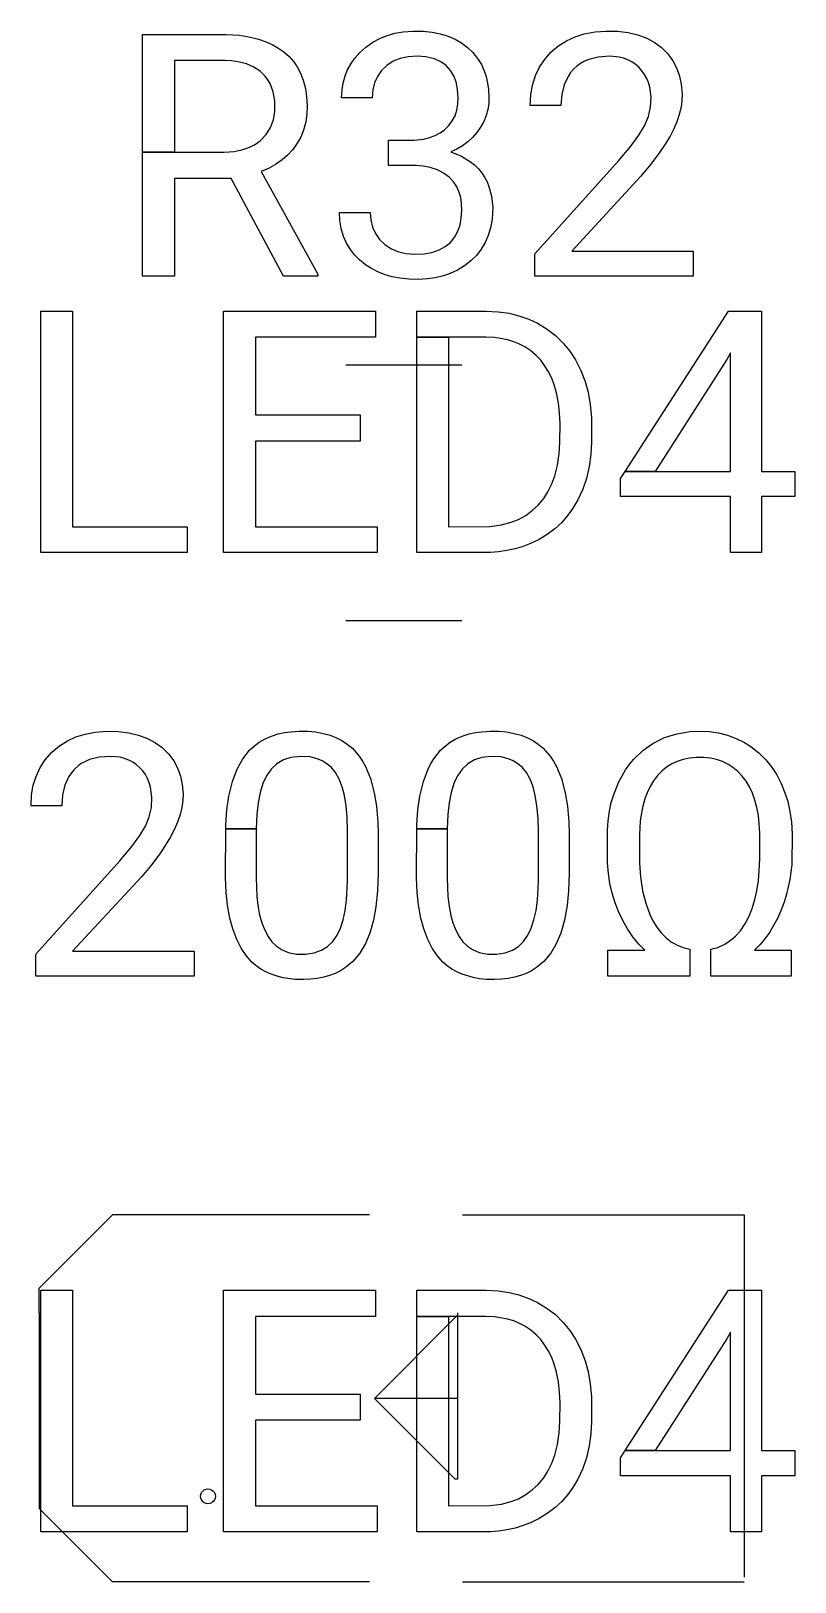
# Model space of a CAD drawing. Header units: inches. Extents: x 3.88 to 7.82, y -6.06 to -2.14.
# Drawn here: x 7.5188 to 7.6417, y -6.0217 to -5.7722 of the extents above; entities that cross this region are included whole.
import ezdxf

# ---------------------------------------------------------------- set-up
doc = ezdxf.new("R2010")
doc.units = ezdxf.units.IN
doc.header["$MEASUREMENT"] = 0
doc.layers.add('F.Silkscreen', color=41, linetype='CONTINUOUS', true_color=0xf2eda1)

msp = doc.modelspace()

# ---------------------------------------------------------------- linework, layer by layer
at = {"layer": 'F.Silkscreen', "linetype": 'CONTINUOUS'}
for p, q in [((7.53669, -5.77699), (7.53669, -5.77278)), ((7.53669, -5.77278), (7.55018, -5.77278)), ((7.55018, -5.77278), (7.5523, -5.77292)), ((7.5523, -5.77292), (7.55407, -5.7732)), ((7.55407, -5.7732), (7.55537, -5.77352)), ((7.55537, -5.77352), (7.55644, -5.77389)), ((7.55644, -5.77389), (7.55757, -5.77439)), ((7.57263, -5.77483), (7.57377, -5.77402)), ((7.57377, -5.77402), (7.57488, -5.77342)), ((7.57488, -5.77342), (7.57606, -5.77294)), ((7.57606, -5.77294), (7.57731, -5.77259)), ((7.57731, -5.77259), (7.57863, -5.77235)), ((7.57863, -5.77235), (7.58019, -5.77223)), ((7.58019, -5.77223), (7.58185, -5.77226)), ((7.58185, -5.77226), (7.58328, -5.77241)), ((7.58328, -5.77241), (7.58461, -5.77267)), ((7.58461, -5.77267), (7.58585, -5.77305)), ((7.58585, -5.77305), (7.58699, -5.77354)), ((7.58699, -5.77354), (7.58804, -5.77415)), ((7.60366, -5.77458), (7.60491, -5.77379)), ((7.60491, -5.77379), (7.60628, -5.77316)), ((7.60628, -5.77316), (7.60776, -5.77269)), ((7.60776, -5.77269), (7.60952, -5.77236)), ((7.60952, -5.77236), (7.61123, -5.77223)), ((7.61123, -5.77223), (7.61309, -5.77227)), ((7.61309, -5.77227), (7.6148, -5.77247)), ((7.6148, -5.77247), (7.61636, -5.77285)), ((7.61636, -5.77285), (7.6178, -5.77339)), ((7.6178, -5.77339), (7.61898, -5.77402)), ((7.61898, -5.77402), (7.62016, -5.77488)), ((7.55757, -5.77439), (7.55848, -5.77491)), ((7.55848, -5.77491), (7.55942, -5.77558)), ((7.55942, -5.77558), (7.56028, -5.77635)), ((7.56028, -5.77635), (7.56103, -5.77719)), ((7.57025, -5.77746), (7.57087, -5.77659)), ((7.57087, -5.77659), (7.57168, -5.77568)), ((7.57168, -5.77568), (7.57263, -5.77483)), ((7.57943, -5.77636), (7.57813, -5.77663)), ((7.58088, -5.77628), (7.57943, -5.77636)), ((7.58227, -5.77639), (7.58088, -5.77628)), ((7.58365, -5.77671), (7.58227, -5.77639)), ((7.58804, -5.77415), (7.58899, -5.77487)), ((7.58899, -5.77487), (7.58985, -5.7757)), ((7.58985, -5.7757), (7.59059, -5.77663)), ((7.60134, -5.77684), (7.60241, -5.77564)), ((7.60241, -5.77564), (7.60366, -5.77458)), ((7.61002, -5.77641), (7.60848, -5.7768)), ((7.61187, -5.77628), (7.61002, -5.77641)), ((7.6134, -5.77644), (7.61187, -5.77628)), ((7.61407, -5.7766), (7.6134, -5.77644)), ((7.61477, -5.77687), (7.61407, -5.7766)), ((7.62016, -5.77488), (7.62118, -5.77589)), ((7.62118, -5.77589), (7.62202, -5.77702)), ((7.53669, -5.79171), (7.53669, -5.77699)), ((7.54994, -5.77699), (7.54185, -5.77699)), ((7.54185, -5.77699), (7.54185, -5.79171)), ((7.55102, -5.77705), (7.54994, -5.77699)), ((7.55203, -5.77718), (7.55102, -5.77705)), ((7.55346, -5.77753), (7.55203, -5.77718)), ((7.55462, -5.77803), (7.55346, -5.77753)), ((7.55563, -5.77868), (7.55462, -5.77803)), ((7.55646, -5.77949), (7.55563, -5.77868)), ((7.56103, -5.77719), (7.56159, -5.77801)), ((7.56159, -5.77801), (7.56213, -5.77902)), ((7.56213, -5.77902), (7.56256, -5.78012)), ((7.56929, -5.77946), (7.56968, -5.77849)), ((7.56968, -5.77849), (7.57025, -5.77746)), ((7.57514, -5.7786), (7.57449, -5.77952)), ((7.57602, -5.77775), (7.57514, -5.7786)), ((7.57704, -5.77708), (7.57602, -5.77775)), ((7.57813, -5.77663), (7.57704, -5.77708)), ((7.58469, -5.77716), (7.58365, -5.77671)), ((7.58556, -5.77778), (7.58469, -5.77716)), ((7.58627, -5.77857), (7.58556, -5.77778)), ((7.58682, -5.77952), (7.58627, -5.77857)), ((7.59059, -5.77663), (7.59121, -5.77764)), ((7.59121, -5.77764), (7.59165, -5.77861)), ((7.59165, -5.77861), (7.59196, -5.77952)), ((7.59992, -5.77936), (7.60055, -5.77805)), ((7.60055, -5.77805), (7.60134, -5.77684)), ((7.60555, -5.77892), (7.60515, -5.77953)), ((7.60602, -5.77837), (7.60555, -5.77892)), ((7.60656, -5.77788), (7.60602, -5.77837)), ((7.60715, -5.77745), (7.60656, -5.77788)), ((7.60779, -5.77709), (7.60715, -5.77745)), ((7.60848, -5.7768), (7.60779, -5.77709)), ((7.61542, -5.77721), (7.61477, -5.77687)), ((7.61596, -5.77758), (7.61542, -5.77721)), ((7.61652, -5.77807), (7.61596, -5.77758)), ((7.61702, -5.77862), (7.61652, -5.77807)), ((7.61744, -5.77921), (7.61702, -5.77862)), ((7.62202, -5.77702), (7.62267, -5.77826)), ((7.62267, -5.77826), (7.6231, -5.77948)), ((7.55688, -5.78006), (7.55646, -5.77949)), ((7.55724, -5.78068), (7.55688, -5.78006)), ((7.55773, -5.78199), (7.55724, -5.78068)), ((7.56256, -5.78012), (7.56291, -5.78146)), ((7.56291, -5.78146), (7.5631, -5.78274)), ((7.56881, -5.7817), (7.56898, -5.78062)), ((7.56898, -5.78062), (7.56929, -5.77946)), ((7.57403, -5.78055), (7.57375, -5.7817)), ((7.57449, -5.77952), (7.57403, -5.78055)), ((7.5872, -5.78063), (7.58682, -5.77952)), ((7.5874, -5.78171), (7.5872, -5.78063)), ((7.59196, -5.77952), (7.59222, -5.78063)), ((7.59222, -5.78063), (7.59236, -5.78165)), ((7.59916, -5.78244), (7.59943, -5.78092)), ((7.59943, -5.78092), (7.59992, -5.77936)), ((7.60452, -5.7809), (7.60414, -5.78246)), ((7.60515, -5.77953), (7.60452, -5.7809)), ((7.6178, -5.77985), (7.61744, -5.77921)), ((7.61808, -5.78053), (7.6178, -5.77985)), ((7.61829, -5.78125), (7.61808, -5.78053)), ((7.6185, -5.78283), (7.61829, -5.78125)), ((7.6231, -5.77948), (7.62337, -5.7808)), ((7.62337, -5.7808), (7.6235, -5.78236)), ((7.55799, -5.78348), (7.55773, -5.78199)), ((7.558, -5.78518), (7.55799, -5.78348)), ((7.5631, -5.78274), (7.56319, -5.78429)), ((7.56874, -5.78297), (7.56881, -5.7817)), ((7.57366, -5.78297), (7.56874, -5.78297)), ((7.57375, -5.7817), (7.57366, -5.78297)), ((7.58726, -5.78498), (7.58744, -5.78396)), ((7.58748, -5.78292), (7.5874, -5.78171)), ((7.58744, -5.78396), (7.58748, -5.78292)), ((7.59241, -5.78392), (7.59226, -5.78487)), ((7.59236, -5.78165), (7.59244, -5.78289)), ((7.59244, -5.78289), (7.59241, -5.78392)), ((7.59906, -5.78423), (7.59916, -5.78244)), ((7.60414, -5.78246), (7.60402, -5.78423)), ((7.61842, -5.78448), (7.6185, -5.78283)), ((7.62348, -5.78338), (7.62333, -5.7845)), ((7.6235, -5.78236), (7.62348, -5.78338)), ((7.55732, -5.78777), (7.55779, -5.78649)), ((7.55779, -5.78649), (7.558, -5.78518)), ((7.56314, -5.78558), (7.56296, -5.78685)), ((7.56319, -5.78429), (7.56314, -5.78558)), ((7.58653, -5.7867), (7.58698, -5.78585)), ((7.58698, -5.78585), (7.58726, -5.78498)), ((7.592, -5.7858), (7.59159, -5.78679)), ((7.59226, -5.78487), (7.592, -5.7858)), ((7.60402, -5.78423), (7.59906, -5.78423)), ((7.61747, -5.78749), (7.61807, -5.786)), ((7.61807, -5.786), (7.61842, -5.78448)), ((7.62305, -5.78565), (7.62264, -5.78685)), ((7.62333, -5.7845), (7.62305, -5.78565)), ((7.55565, -5.78987), (7.55661, -5.78889)), ((7.55661, -5.78889), (7.55732, -5.78777)), ((7.56261, -5.78815), (7.56215, -5.78928)), ((7.56296, -5.78685), (7.56261, -5.78815)), ((7.58286, -5.78938), (7.58378, -5.78904)), ((7.58378, -5.78904), (7.58461, -5.7886)), ((7.58461, -5.7886), (7.58528, -5.7881)), ((7.58528, -5.7881), (7.586, -5.78741)), ((7.586, -5.78741), (7.58653, -5.7867)), ((7.59047, -5.78857), (7.58976, -5.78938)), ((7.59108, -5.78769), (7.59047, -5.78857)), ((7.59159, -5.78679), (7.59108, -5.78769)), ((7.61525, -5.79077), (7.61656, -5.78899)), ((7.61656, -5.78899), (7.61747, -5.78749)), ((7.6221, -5.78808), (7.62156, -5.78914)), ((7.62264, -5.78685), (7.6221, -5.78808)), ((7.55143, -5.7916), (7.55267, -5.79136)), ((7.55267, -5.79136), (7.55379, -5.79098)), ((7.55379, -5.79098), (7.55473, -5.79051)), ((7.55473, -5.79051), (7.55565, -5.78987)), ((7.56088, -5.79126), (7.56003, -5.79219)), ((7.5616, -5.79026), (7.56088, -5.79126)), ((7.56215, -5.78928), (7.5616, -5.79026)), ((7.57626, -5.79384), (7.57626, -5.78978)), ((7.57626, -5.78978), (7.58033, -5.78978)), ((7.58033, -5.78978), (7.58195, -5.7896)), ((7.58195, -5.7896), (7.58286, -5.78938)), ((7.58724, -5.79124), (7.5863, -5.79167)), ((7.58818, -5.79069), (7.58724, -5.79124)), ((7.58905, -5.79005), (7.58818, -5.79069)), ((7.58976, -5.78938), (7.58905, -5.79005)), ((7.61327, -5.79313), (7.61525, -5.79077)), ((7.62078, -5.79045), (7.61988, -5.79179)), ((7.62156, -5.78914), (7.62078, -5.79045)), ((7.53669, -5.81163), (7.53669, -5.79171)), ((7.53669, -5.79171), (7.54185, -5.79171)), ((7.54185, -5.79171), (7.53669, -5.79171)), ((7.54185, -5.79171), (7.54984, -5.79171)), ((7.54984, -5.79171), (7.55143, -5.7916)), ((7.55811, -5.79368), (7.55695, -5.79432)), ((7.55916, -5.79295), (7.55811, -5.79368)), ((7.56003, -5.79219), (7.55916, -5.79295)), ((7.58071, -5.79386), (7.57626, -5.79384)), ((7.58184, -5.79397), (7.58071, -5.79386)), ((7.58297, -5.79419), (7.58184, -5.79397)), ((7.5863, -5.79167), (7.588, -5.79235)), ((7.588, -5.79235), (7.58946, -5.79325)), ((7.58946, -5.79325), (7.5901, -5.79377)), ((7.5901, -5.79377), (7.59068, -5.79435)), ((7.5998, -5.80809), (7.61327, -5.79313)), ((7.61848, -5.79365), (7.61685, -5.79558)), ((7.61988, -5.79179), (7.61848, -5.79365)), ((7.55098, -5.79593), (7.54185, -5.79593)), ((7.54185, -5.79593), (7.54185, -5.81163)), ((7.55941, -5.81163), (7.55098, -5.79593)), ((7.55695, -5.79432), (7.55579, -5.79482)), ((7.55579, -5.79482), (7.56492, -5.81132)), ((7.58416, -5.79458), (7.58297, -5.79419)), ((7.58514, -5.79507), (7.58416, -5.79458)), ((7.58605, -5.79575), (7.58514, -5.79507)), ((7.58675, -5.79649), (7.58605, -5.79575)), ((7.58721, -5.79719), (7.58675, -5.79649)), ((7.59068, -5.79435), (7.59121, -5.79499)), ((7.59121, -5.79499), (7.59172, -5.79574)), ((7.59172, -5.79574), (7.59212, -5.79647)), ((7.59212, -5.79647), (7.59244, -5.79723)), ((7.61685, -5.79558), (7.60575, -5.80762)), ((7.58761, -5.79806), (7.58721, -5.79719)), ((7.58789, -5.79901), (7.58761, -5.79806)), ((7.58803, -5.79996), (7.58789, -5.79901)), ((7.59244, -5.79723), (7.59286, -5.79879)), ((7.59286, -5.79879), (7.59303, -5.8006)), ((7.56845, -5.80272), (7.56839, -5.8014)), ((7.56839, -5.8014), (7.57335, -5.8014)), ((7.57335, -5.8014), (7.57343, -5.80259)), ((7.58798, -5.80234), (7.58807, -5.8011)), ((7.58807, -5.8011), (7.58803, -5.79996)), ((7.59303, -5.8006), (7.59293, -5.80254)), ((7.56866, -5.80397), (7.56845, -5.80272)), ((7.56904, -5.80527), (7.56866, -5.80397)), ((7.57343, -5.80259), (7.5737, -5.80376)), ((7.5737, -5.80376), (7.57417, -5.80482)), ((7.58747, -5.80432), (7.58778, -5.80338)), ((7.58778, -5.80338), (7.58798, -5.80234)), ((7.5927, -5.80387), (7.59233, -5.80511)), ((7.59293, -5.80254), (7.5927, -5.80387)), ((7.56953, -5.80637), (7.56904, -5.80527)), ((7.57016, -5.80738), (7.56953, -5.80637)), ((7.57417, -5.80482), (7.57483, -5.80575)), ((7.57483, -5.80575), (7.57574, -5.80661)), ((7.58541, -5.80691), (7.58624, -5.80622)), ((7.58624, -5.80622), (7.58696, -5.80531)), ((7.58696, -5.80531), (7.58747, -5.80432)), ((7.59182, -5.80626), (7.59118, -5.80733)), ((7.59233, -5.80511), (7.59182, -5.80626)), ((7.57082, -5.80822), (7.57016, -5.80738)), ((7.5716, -5.80901), (7.57082, -5.80822)), ((7.57258, -5.80981), (7.5716, -5.80901)), ((7.57574, -5.80661), (7.57674, -5.80726)), ((7.57674, -5.80726), (7.57787, -5.80772)), ((7.57787, -5.80772), (7.57912, -5.80801)), ((7.57912, -5.80801), (7.5805, -5.80813)), ((7.5805, -5.80813), (7.58199, -5.80806)), ((7.58199, -5.80806), (7.58325, -5.80785)), ((7.58325, -5.80785), (7.58445, -5.80744)), ((7.58445, -5.80744), (7.58541, -5.80691)), ((7.59041, -5.80831), (7.5895, -5.80921)), ((7.59118, -5.80733), (7.59041, -5.80831)), ((7.5998, -5.81163), (7.5998, -5.80809)), ((7.60575, -5.80762), (7.62528, -5.80762)), ((7.62528, -5.80762), (7.62528, -5.81163)), ((7.56492, -5.81132), (7.56492, -5.81163)), ((7.57353, -5.81043), (7.57258, -5.80981)), ((7.57454, -5.81096), (7.57353, -5.81043)), ((7.57575, -5.81144), (7.57454, -5.81096)), ((7.57689, -5.81176), (7.57575, -5.81144)), ((7.58622, -5.81121), (7.58511, -5.8116)), ((7.58739, -5.81067), (7.58622, -5.81121)), ((7.58849, -5.81), (7.58739, -5.81067)), ((7.5895, -5.80921), (7.58849, -5.81)), ((7.54185, -5.81163), (7.53669, -5.81163)), ((7.56492, -5.81163), (7.55941, -5.81163)), ((7.5781, -5.812), (7.57689, -5.81176)), ((7.57954, -5.81215), (7.5781, -5.812)), ((7.58105, -5.81218), (7.57954, -5.81215)), ((7.58253, -5.81209), (7.58105, -5.81218)), ((7.58378, -5.81191), (7.58253, -5.81209)), ((7.58511, -5.8116), (7.58378, -5.81191)), ((7.62528, -5.81163), (7.5998, -5.81163)), ((7.52035, -5.85612), (7.52035, -5.81726)), ((7.52035, -5.81726), (7.52547, -5.81726)), ((7.52547, -5.81726), (7.52547, -5.85195)), ((7.54976, -5.85612), (7.54976, -5.81726)), ((7.54976, -5.81726), (7.57417, -5.81726)), ((7.57417, -5.81726), (7.57417, -5.82148)), ((7.58083, -5.82148), (7.58083, -5.81726)), ((7.58083, -5.81726), (7.59193, -5.81726)), ((7.59193, -5.81726), (7.59394, -5.81737)), ((7.59394, -5.81737), (7.5957, -5.81763)), ((7.5957, -5.81763), (7.59725, -5.81801)), ((7.59725, -5.81801), (7.59886, -5.81858)), ((7.59886, -5.81858), (7.60026, -5.81924)), ((7.61432, -5.84305), (7.63098, -5.81726)), ((7.63098, -5.81726), (7.63626, -5.81726)), ((7.63626, -5.81726), (7.63626, -5.84305)), ((7.57417, -5.82148), (7.55488, -5.82148)), ((7.55488, -5.82148), (7.55488, -5.83396)), ((7.58083, -5.85195), (7.58083, -5.82148)), ((7.58083, -5.82148), (7.58594, -5.82148)), ((7.58594, -5.82148), (7.58083, -5.82148)), ((7.58594, -5.82148), (7.58594, -5.85195)), ((7.59193, -5.82148), (7.58594, -5.82148)), ((7.59332, -5.82154), (7.59193, -5.82148)), ((7.60026, -5.81924), (7.60181, -5.82018)), ((7.60181, -5.82018), (7.60312, -5.82118)), ((7.60312, -5.82118), (7.60439, -5.82243)), ((7.5943, -5.82167), (7.59332, -5.82154)), ((7.5954, -5.82189), (7.5943, -5.82167)), ((7.59643, -5.8222), (7.5954, -5.82189)), ((7.59726, -5.82254), (7.59643, -5.8222)), ((7.59818, -5.82301), (7.59726, -5.82254)), ((7.59915, -5.82366), (7.59818, -5.82301)), ((7.60004, -5.82442), (7.59915, -5.82366)), ((7.60439, -5.82243), (7.60544, -5.82371)), ((7.60544, -5.82371), (7.60636, -5.82513)), ((7.6313, -5.824), (7.63071, -5.82506)), ((7.6313, -5.84305), (7.6313, -5.824)), ((7.5694, -5.82589), (7.58808, -5.82589)), ((7.60075, -5.82518), (7.60004, -5.82442)), ((7.60139, -5.82602), (7.60075, -5.82518)), ((7.60196, -5.82694), (7.60139, -5.82602)), ((7.60636, -5.82513), (7.60721, -5.8268)), ((7.63071, -5.82506), (7.61917, -5.84305)), ((7.60252, -5.82807), (7.60196, -5.82694)), ((7.60293, -5.82913), (7.60252, -5.82807)), ((7.60721, -5.8268), (7.6079, -5.82859)), ((7.6079, -5.82859), (7.60838, -5.83032)), ((7.6033, -5.83043), (7.60293, -5.82913)), ((7.60361, -5.832), (7.6033, -5.83043)), ((7.60838, -5.83032), (7.60873, -5.8323)), ((7.55488, -5.83396), (7.57173, -5.83396)), ((7.57173, -5.83396), (7.57173, -5.83817)), ((7.6038, -5.83369), (7.60361, -5.832)), ((7.60386, -5.83529), (7.6038, -5.83369)), ((7.60873, -5.8323), (7.60891, -5.83438)), ((7.60385, -5.83837), (7.60386, -5.83529)), ((7.60891, -5.83438), (7.60893, -5.83837)), ((7.57173, -5.83817), (7.55488, -5.83817)), ((7.55488, -5.83817), (7.55488, -5.85195)), ((7.60374, -5.84018), (7.60385, -5.83837)), ((7.60893, -5.83837), (7.60882, -5.84036)), ((7.60347, -5.84205), (7.60374, -5.84018)), ((7.60882, -5.84036), (7.60856, -5.84226)), ((7.60257, -5.84504), (7.60303, -5.84377)), ((7.60303, -5.84377), (7.60347, -5.84205)), ((7.60856, -5.84226), (7.60811, -5.84421)), ((7.61358, -5.84419), (7.61432, -5.84305)), ((7.61432, -5.84305), (7.61917, -5.84305)), ((7.61917, -5.84305), (7.61432, -5.84305)), ((7.61917, -5.84305), (7.6313, -5.84305)), ((7.63626, -5.84305), (7.64165, -5.84305)), ((7.64165, -5.84305), (7.64165, -5.84711)), ((7.60124, -5.8474), (7.60192, -5.84634)), ((7.60192, -5.84634), (7.60257, -5.84504)), ((7.60753, -5.8459), (7.60674, -5.84763)), ((7.60811, -5.84421), (7.60753, -5.8459)), ((7.61358, -5.84711), (7.61358, -5.84419)), ((7.59945, -5.84931), (7.60034, -5.84848)), ((7.60034, -5.84848), (7.60124, -5.8474)), ((7.60674, -5.84763), (7.60595, -5.84898)), ((7.6313, -5.84711), (7.61358, -5.84711)), ((7.6313, -5.85612), (7.6313, -5.84711)), ((7.64165, -5.84711), (7.63626, -5.84711)), ((7.63626, -5.84711), (7.63626, -5.85612)), ((7.59445, -5.85166), (7.59601, -5.85124)), ((7.59601, -5.85124), (7.59716, -5.85078)), ((7.59716, -5.85078), (7.59836, -5.85012)), ((7.59836, -5.85012), (7.59945, -5.84931)), ((7.60414, -5.85125), (7.60303, -5.85227)), ((7.60514, -5.85011), (7.60414, -5.85125)), ((7.60595, -5.84898), (7.60514, -5.85011)), ((7.52547, -5.85195), (7.5439, -5.85195)), ((7.5439, -5.85195), (7.5439, -5.85612)), ((7.55488, -5.85195), (7.57445, -5.85195)), ((7.57445, -5.85195), (7.57445, -5.85612)), ((7.58083, -5.85612), (7.58083, -5.85195)), ((7.58594, -5.85195), (7.5926, -5.8519)), ((7.5926, -5.8519), (7.59445, -5.85166)), ((7.60182, -5.85318), (7.6005, -5.85398)), ((7.60303, -5.85227), (7.60182, -5.85318)), ((7.5439, -5.85612), (7.52035, -5.85612)), ((7.57445, -5.85612), (7.54976, -5.85612)), ((7.5927, -5.85609), (7.58083, -5.85612)), ((7.59396, -5.85598), (7.5927, -5.85609)), ((7.59532, -5.85578), (7.59396, -5.85598)), ((7.59663, -5.8555), (7.59532, -5.85578)), ((7.59775, -5.85517), (7.59663, -5.8555)), ((7.5991, -5.85466), (7.59775, -5.85517)), ((7.6005, -5.85398), (7.5991, -5.85466)), ((7.63626, -5.85612), (7.6313, -5.85612)), ((7.5694, -5.86703), (7.58808, -5.86703)), ((7.52464, -5.88639), (7.526, -5.88576)), ((7.526, -5.88576), (7.52748, -5.88529)), ((7.52748, -5.88529), (7.52908, -5.88498)), ((7.52908, -5.88498), (7.53096, -5.88483)), ((7.53096, -5.88483), (7.53282, -5.88487)), ((7.53282, -5.88487), (7.53452, -5.88507)), ((7.53452, -5.88507), (7.53609, -5.88545)), ((7.53609, -5.88545), (7.53752, -5.88599)), ((7.53752, -5.88599), (7.53882, -5.88669)), ((7.55548, -5.88662), (7.55642, -5.88607)), ((7.55642, -5.88607), (7.55744, -5.88562)), ((7.55744, -5.88562), (7.55855, -5.88527)), ((7.55855, -5.88527), (7.55955, -5.88505)), ((7.55955, -5.88505), (7.56062, -5.88491)), ((7.56062, -5.88491), (7.56193, -5.88483)), ((7.56193, -5.88483), (7.56329, -5.88485)), ((7.56329, -5.88485), (7.56457, -5.88496)), ((7.56457, -5.88496), (7.56577, -5.88518)), ((7.56577, -5.88518), (7.56689, -5.88549)), ((7.56689, -5.88549), (7.56793, -5.88589)), ((7.56793, -5.88589), (7.56876, -5.88631)), ((7.56876, -5.88631), (7.56965, -5.8869)), ((7.58619, -5.88662), (7.58713, -5.88607)), ((7.58713, -5.88607), (7.58815, -5.88562)), ((7.58815, -5.88562), (7.58925, -5.88527)), ((7.58925, -5.88527), (7.59026, -5.88505)), ((7.59026, -5.88505), (7.59133, -5.88491)), ((7.59133, -5.88491), (7.59264, -5.88483)), ((7.59264, -5.88483), (7.594, -5.88485)), ((7.594, -5.88485), (7.59528, -5.88496)), ((7.59528, -5.88496), (7.59648, -5.88518)), ((7.59648, -5.88518), (7.5976, -5.88549)), ((7.5976, -5.88549), (7.59864, -5.88589)), ((7.59864, -5.88589), (7.5996, -5.88639)), ((7.6188, -5.88682), (7.61979, -5.88628)), ((7.61979, -5.88628), (7.62069, -5.88587)), ((7.62069, -5.88587), (7.62175, -5.8855)), ((7.62175, -5.8855), (7.62271, -5.88523)), ((7.62271, -5.88523), (7.62472, -5.8849)), ((7.62472, -5.8849), (7.6263, -5.88482)), ((7.6263, -5.88482), (7.62786, -5.8849)), ((7.62786, -5.8849), (7.62937, -5.88512)), ((7.62937, -5.88512), (7.63081, -5.88548)), ((7.63081, -5.88548), (7.63219, -5.886)), ((7.63219, -5.886), (7.63351, -5.88666)), ((7.52107, -5.88944), (7.52214, -5.88823)), ((7.52214, -5.88823), (7.52338, -5.88718)), ((7.52338, -5.88718), (7.52464, -5.88639)), ((7.53882, -5.88669), (7.53988, -5.88748)), ((7.53988, -5.88748), (7.5409, -5.88849)), ((7.5409, -5.88849), (7.54174, -5.88962)), ((7.55285, -5.88926), (7.55394, -5.8879)), ((7.55394, -5.8879), (7.55473, -5.88717)), ((7.55473, -5.88717), (7.55548, -5.88662)), ((7.56965, -5.8869), (7.57046, -5.88758)), ((7.57046, -5.88758), (7.57157, -5.88884)), ((7.57157, -5.88884), (7.5721, -5.88963)), ((7.58356, -5.88926), (7.58465, -5.8879)), ((7.58465, -5.8879), (7.58544, -5.88717)), ((7.58544, -5.88717), (7.58619, -5.88662)), ((7.5996, -5.88639), (7.60036, -5.8869)), ((7.60036, -5.8869), (7.60117, -5.88758)), ((7.60117, -5.88758), (7.60228, -5.88884)), ((7.60228, -5.88884), (7.60281, -5.88963)), ((7.61574, -5.88933), (7.61717, -5.88796)), ((7.61717, -5.88796), (7.6188, -5.88682)), ((7.63351, -5.88666), (7.63476, -5.88746)), ((7.63476, -5.88746), (7.63591, -5.88838)), ((7.63591, -5.88838), (7.63695, -5.88942)), ((7.51959, -5.8921), (7.52027, -5.89065)), ((7.52027, -5.89065), (7.52107, -5.88944)), ((7.52575, -5.89096), (7.52528, -5.89152)), ((7.52629, -5.89048), (7.52575, -5.89096)), ((7.52687, -5.89005), (7.52629, -5.89048)), ((7.52752, -5.88969), (7.52687, -5.89005)), ((7.52821, -5.8894), (7.52752, -5.88969)), ((7.52975, -5.88901), (7.52821, -5.8894)), ((7.53159, -5.88888), (7.52975, -5.88901)), ((7.53313, -5.88903), (7.53159, -5.88888)), ((7.53379, -5.8892), (7.53313, -5.88903)), ((7.53449, -5.88947), (7.53379, -5.8892)), ((7.53514, -5.88981), (7.53449, -5.88947)), ((7.53568, -5.89018), (7.53514, -5.88981)), ((7.53624, -5.89067), (7.53568, -5.89018)), ((7.53674, -5.89122), (7.53624, -5.89067)), ((7.53717, -5.89181), (7.53674, -5.89122)), ((7.54174, -5.88962), (7.54234, -5.89074)), ((7.54234, -5.89074), (7.54282, -5.89208)), ((7.55118, -5.89292), (7.55188, -5.89103)), ((7.55188, -5.89103), (7.55234, -5.89011)), ((7.55234, -5.89011), (7.55285, -5.88926)), ((7.5574, -5.89092), (7.55665, -5.89202)), ((7.55832, -5.89006), (7.5574, -5.89092)), ((7.55941, -5.88943), (7.55832, -5.89006)), ((7.56056, -5.88906), (7.55941, -5.88943)), ((7.56209, -5.88888), (7.56056, -5.88906)), ((7.56368, -5.88898), (7.56209, -5.88888)), ((7.56499, -5.88932), (7.56368, -5.88898)), ((7.56563, -5.8896), (7.56499, -5.88932)), ((7.56622, -5.88995), (7.56563, -5.8896)), ((7.56704, -5.89063), (7.56622, -5.88995)), ((7.56774, -5.89149), (7.56704, -5.89063)), ((7.5721, -5.88963), (7.57258, -5.8905)), ((7.57258, -5.8905), (7.57339, -5.89246)), ((7.58188, -5.89292), (7.58259, -5.89103)), ((7.58259, -5.89103), (7.58305, -5.89011)), ((7.58305, -5.89011), (7.58356, -5.88926)), ((7.58811, -5.89092), (7.58736, -5.89202)), ((7.58903, -5.89006), (7.58811, -5.89092)), ((7.59012, -5.88943), (7.58903, -5.89006)), ((7.59127, -5.88906), (7.59012, -5.88943)), ((7.5928, -5.88888), (7.59127, -5.88906)), ((7.59439, -5.88898), (7.5928, -5.88888)), ((7.5957, -5.88932), (7.59439, -5.88898)), ((7.59634, -5.8896), (7.5957, -5.88932)), ((7.59693, -5.88995), (7.59634, -5.8896)), ((7.59775, -5.89063), (7.59693, -5.88995)), ((7.59845, -5.89149), (7.59775, -5.89063)), ((7.60281, -5.88963), (7.60329, -5.8905)), ((7.60329, -5.8905), (7.60409, -5.89246)), ((7.61331, -5.89297), (7.61442, -5.89103)), ((7.61442, -5.89103), (7.61509, -5.8901)), ((7.61509, -5.8901), (7.61574, -5.88933)), ((7.62024, -5.89124), (7.61954, -5.89198)), ((7.621, -5.89062), (7.62024, -5.89124)), ((7.62183, -5.89009), (7.621, -5.89062)), ((7.62271, -5.88968), (7.62183, -5.89009)), ((7.62366, -5.88936), (7.62271, -5.88968)), ((7.62467, -5.88915), (7.62366, -5.88936)), ((7.62574, -5.88905), (7.62467, -5.88915)), ((7.62699, -5.88906), (7.62574, -5.88905)), ((7.62804, -5.88917), (7.62699, -5.88906)), ((7.62904, -5.88939), (7.62804, -5.88917)), ((7.62998, -5.88971), (7.62904, -5.88939)), ((7.63086, -5.89014), (7.62998, -5.88971)), ((7.63168, -5.89067), (7.63086, -5.89014)), ((7.63244, -5.8913), (7.63168, -5.89067)), ((7.63314, -5.89204), (7.63244, -5.8913)), ((7.63695, -5.88942), (7.63789, -5.89058)), ((7.63789, -5.89058), (7.63872, -5.89186)), ((7.51888, -5.89504), (7.51915, -5.89352)), ((7.51915, -5.89352), (7.51959, -5.8921)), ((7.52424, -5.89349), (7.52387, -5.89506)), ((7.52487, -5.89213), (7.52424, -5.89349)), ((7.52528, -5.89152), (7.52487, -5.89213)), ((7.53752, -5.89245), (7.53717, -5.89181)), ((7.5378, -5.89313), (7.53752, -5.89245)), ((7.53801, -5.89385), (7.5378, -5.89313)), ((7.54282, -5.89208), (7.5431, -5.8934)), ((7.5431, -5.8934), (7.54323, -5.89496)), ((7.5506, -5.89528), (7.55118, -5.89292)), ((7.55609, -5.89325), (7.55564, -5.8947)), ((7.55665, -5.89202), (7.55609, -5.89325)), ((7.56833, -5.89252), (7.56774, -5.89149)), ((7.56881, -5.89376), (7.56833, -5.89252)), ((7.56919, -5.89519), (7.56881, -5.89376)), ((7.57339, -5.89246), (7.57399, -5.89474)), ((7.58131, -5.89528), (7.58188, -5.89292)), ((7.5868, -5.89325), (7.58635, -5.8947)), ((7.58736, -5.89202), (7.5868, -5.89325)), ((7.59904, -5.89252), (7.59845, -5.89149)), ((7.59952, -5.89376), (7.59904, -5.89252)), ((7.59989, -5.89519), (7.59952, -5.89376)), ((7.60409, -5.89246), (7.6047, -5.89474)), ((7.6125, -5.89499), (7.61331, -5.89297)), ((7.61834, -5.89373), (7.61786, -5.89474)), ((7.6189, -5.89281), (7.61834, -5.89373)), ((7.61954, -5.89198), (7.6189, -5.89281)), ((7.63378, -5.89287), (7.63314, -5.89204)), ((7.63433, -5.89379), (7.63378, -5.89287)), ((7.63481, -5.8948), (7.63433, -5.89379)), ((7.63872, -5.89186), (7.63944, -5.89325)), ((7.63944, -5.89325), (7.64004, -5.89473)), ((7.51878, -5.89683), (7.51888, -5.89504)), ((7.52387, -5.89506), (7.52374, -5.89683)), ((7.53822, -5.89543), (7.53801, -5.89385)), ((7.53814, -5.89708), (7.53822, -5.89543)), ((7.5432, -5.89598), (7.54305, -5.89709)), ((7.54323, -5.89496), (7.5432, -5.89598)), ((7.55029, -5.89748), (7.5506, -5.89528)), ((7.55564, -5.8947), (7.55531, -5.89636)), ((7.56946, -5.89682), (7.56919, -5.89519)), ((7.57399, -5.89474), (7.57433, -5.89687)), ((7.581, -5.89748), (7.58131, -5.89528)), ((7.58635, -5.8947), (7.58602, -5.89636)), ((7.60016, -5.89682), (7.59989, -5.89519)), ((7.6047, -5.89474), (7.60504, -5.89687)), ((7.61181, -5.89769), (7.61211, -5.89631)), ((7.61211, -5.89631), (7.6125, -5.89499)), ((7.61751, -5.8957), (7.61718, -5.89687)), ((7.61786, -5.89474), (7.61751, -5.8957)), ((7.63521, -5.8959), (7.63481, -5.8948)), ((7.63552, -5.89709), (7.63521, -5.8959)), ((7.64004, -5.89473), (7.64048, -5.89615)), ((7.64048, -5.89615), (7.64084, -5.89776)), ((7.52374, -5.89683), (7.51878, -5.89683)), ((7.53719, -5.90008), (7.5378, -5.8986)), ((7.5378, -5.8986), (7.53814, -5.89708)), ((7.54277, -5.89825), (7.54236, -5.89945)), ((7.54305, -5.89709), (7.54277, -5.89825)), ((7.55011, -5.8999), (7.55029, -5.89748)), ((7.5551, -5.89824), (7.555, -5.90053)), ((7.55531, -5.89636), (7.5551, -5.89824)), ((7.56962, -5.89866), (7.56946, -5.89682)), ((7.56969, -5.90089), (7.56962, -5.89866)), ((7.57433, -5.89687), (7.57455, -5.89946)), ((7.58082, -5.8999), (7.581, -5.89748)), ((7.58581, -5.89824), (7.58571, -5.90053)), ((7.58602, -5.89636), (7.58581, -5.89824)), ((7.60034, -5.89883), (7.60016, -5.89682)), ((7.60039, -5.90089), (7.60034, -5.89883)), ((7.60504, -5.89687), (7.60526, -5.89946)), ((7.61159, -5.89927), (7.61181, -5.89769)), ((7.61696, -5.89796), (7.61678, -5.89929)), ((7.61718, -5.89687), (7.61696, -5.89796)), ((7.63576, -5.89838), (7.63552, -5.89709)), ((7.63591, -5.89975), (7.63576, -5.89838)), ((7.64084, -5.89776), (7.64107, -5.89945)), ((7.53628, -5.90159), (7.53719, -5.90008)), ((7.54183, -5.90068), (7.54116, -5.90195)), ((7.54236, -5.89945), (7.54183, -5.90068)), ((7.55008, -5.90833), (7.55011, -5.90053)), ((7.55011, -5.90053), (7.55011, -5.8999)), ((7.55011, -5.90053), (7.555, -5.90053)), ((7.555, -5.90053), (7.55011, -5.90053)), ((7.555, -5.90053), (7.555, -5.90844)), ((7.56969, -5.909), (7.56969, -5.90089)), ((7.57455, -5.89946), (7.57461, -5.90124)), ((7.57461, -5.90124), (7.57461, -5.90766)), ((7.58079, -5.90833), (7.58082, -5.90053)), ((7.58082, -5.90053), (7.58082, -5.8999)), ((7.58082, -5.90053), (7.58571, -5.90053)), ((7.58571, -5.90053), (7.58082, -5.90053)), ((7.58571, -5.90053), (7.58571, -5.90844)), ((7.60039, -5.909), (7.60039, -5.90089)), ((7.60526, -5.89946), (7.60531, -5.90124)), ((7.60531, -5.90124), (7.60531, -5.90766)), ((7.61148, -5.90076), (7.61159, -5.89927)), ((7.61149, -5.906), (7.61148, -5.90076)), ((7.61678, -5.89929), (7.61666, -5.90145)), ((7.63598, -5.90122), (7.63591, -5.89975)), ((7.63598, -5.90537), (7.63598, -5.90122)), ((7.64107, -5.89945), (7.64118, -5.90136)), ((7.53299, -5.90573), (7.53498, -5.90337)), ((7.53498, -5.90337), (7.53628, -5.90159)), ((7.54116, -5.90195), (7.53961, -5.90439)), ((7.61666, -5.90145), (7.61667, -5.90604)), ((7.64118, -5.90136), (7.64113, -5.90632)), ((7.51953, -5.92069), (7.53299, -5.90573)), ((7.53821, -5.90625), (7.53658, -5.90818)), ((7.53961, -5.90439), (7.53821, -5.90625)), ((7.61164, -5.90773), (7.61149, -5.906)), ((7.61667, -5.90604), (7.61682, -5.90826)), ((7.63591, -5.90726), (7.63598, -5.90537)), ((7.64113, -5.90632), (7.64085, -5.90868)), ((7.53658, -5.90818), (7.52547, -5.92022)), ((7.55008, -5.90844), (7.55008, -5.90833)), ((7.55019, -5.91079), (7.55008, -5.90844)), ((7.555, -5.90844), (7.55512, -5.91139)), ((7.57461, -5.90766), (7.57452, -5.9105)), ((7.58079, -5.90844), (7.58079, -5.90833)), ((7.58089, -5.91079), (7.58079, -5.90844)), ((7.58571, -5.90844), (7.58582, -5.91139)), ((7.60531, -5.90766), (7.60523, -5.9105)), ((7.6119, -5.90932), (7.61164, -5.90773)), ((7.61682, -5.90826), (7.61714, -5.91048)), ((7.63576, -5.90886), (7.63591, -5.90726)), ((7.64085, -5.90868), (7.64031, -5.91102)), ((7.5504, -5.91283), (7.55019, -5.91079)), ((7.56952, -5.91199), (7.56969, -5.909)), ((7.57452, -5.9105), (7.57426, -5.91309)), ((7.58111, -5.91283), (7.58089, -5.91079)), ((7.60023, -5.91199), (7.60039, -5.909)), ((7.60523, -5.9105), (7.605, -5.91286)), ((7.61227, -5.91089), (7.6119, -5.90932)), ((7.61275, -5.91244), (7.61227, -5.91089)), ((7.61714, -5.91048), (7.61764, -5.9125)), ((7.6352, -5.91191), (7.63551, -5.91052)), ((7.63551, -5.91052), (7.63576, -5.90886)), ((7.64031, -5.91102), (7.6399, -5.91231)), ((7.55078, -5.91492), (7.5504, -5.91283)), ((7.55512, -5.91139), (7.55528, -5.91286)), ((7.55528, -5.91286), (7.55555, -5.91435)), ((7.56896, -5.91519), (7.56929, -5.91368)), ((7.56929, -5.91368), (7.56952, -5.91199)), ((7.57426, -5.91309), (7.57387, -5.91521)), ((7.58148, -5.91492), (7.58111, -5.91283)), ((7.58582, -5.91139), (7.58601, -5.91302)), ((7.58601, -5.91302), (7.58629, -5.91449)), ((7.59967, -5.91519), (7.6, -5.91368)), ((7.6, -5.91368), (7.60023, -5.91199)), ((7.605, -5.91286), (7.60458, -5.91521)), ((7.61329, -5.91384), (7.61275, -5.91244)), ((7.61764, -5.9125), (7.61831, -5.91432)), ((7.63422, -5.91468), (7.63476, -5.91335)), ((7.63476, -5.91335), (7.6352, -5.91191)), ((7.63937, -5.91372), (7.63882, -5.91494)), ((7.6399, -5.91231), (7.63937, -5.91372)), ((7.55123, -5.91662), (7.55078, -5.91492)), ((7.55555, -5.91435), (7.55591, -5.91567)), ((7.55591, -5.91567), (7.55637, -5.91683)), ((7.56853, -5.9165), (7.56896, -5.91519)), ((7.57387, -5.91521), (7.57327, -5.91729)), ((7.58194, -5.91662), (7.58148, -5.91492)), ((7.58629, -5.91449), (7.58662, -5.91567)), ((7.58662, -5.91567), (7.58708, -5.91683)), ((7.59924, -5.9165), (7.59967, -5.91519)), ((7.60458, -5.91521), (7.60398, -5.91729)), ((7.61398, -5.91529), (7.61329, -5.91384)), ((7.61474, -5.91664), (7.61398, -5.91529)), ((7.61831, -5.91432), (7.61881, -5.91534)), ((7.61881, -5.91534), (7.61944, -5.91637)), ((7.63287, -5.91692), (7.63359, -5.91587)), ((7.63359, -5.91587), (7.63422, -5.91468)), ((7.63821, -5.91609), (7.63754, -5.91718)), ((7.63882, -5.91494), (7.63821, -5.91609)), ((7.55187, -5.91833), (7.55123, -5.91662)), ((7.55257, -5.9197), (7.55187, -5.91833)), ((7.55637, -5.91683), (7.55691, -5.91783)), ((7.55691, -5.91783), (7.55753, -5.91868)), ((7.55753, -5.91868), (7.55825, -5.91938)), ((7.56647, -5.91945), (7.5673, -5.91863)), ((7.5673, -5.91863), (7.568, -5.91762)), ((7.568, -5.91762), (7.56853, -5.9165)), ((7.57327, -5.91729), (7.57258, -5.91895)), ((7.58258, -5.91833), (7.58194, -5.91662)), ((7.58328, -5.9197), (7.58258, -5.91833)), ((7.58708, -5.91683), (7.58762, -5.91783)), ((7.58762, -5.91783), (7.58824, -5.91868)), ((7.58824, -5.91868), (7.58896, -5.91938)), ((7.59718, -5.91945), (7.59801, -5.91863)), ((7.59801, -5.91863), (7.59871, -5.91762)), ((7.59871, -5.91762), (7.59924, -5.9165)), ((7.60398, -5.91729), (7.60321, -5.91911)), ((7.6156, -5.91791), (7.61474, -5.91664)), ((7.61654, -5.91907), (7.6156, -5.91791)), ((7.61944, -5.91637), (7.62014, -5.91727)), ((7.62014, -5.91727), (7.62091, -5.91805)), ((7.62091, -5.91805), (7.62176, -5.9187)), ((7.62176, -5.9187), (7.62268, -5.91923)), ((7.63024, -5.91916), (7.6312, -5.91856)), ((7.6312, -5.91856), (7.63207, -5.91782)), ((7.63207, -5.91782), (7.63287, -5.91692)), ((7.63681, -5.91821), (7.63601, -5.91917)), ((7.63754, -5.91718), (7.63681, -5.91821)), ((7.51953, -5.92423), (7.51953, -5.92069)), ((7.52547, -5.92022), (7.545, -5.92022)), ((7.545, -5.92022), (7.545, -5.92423)), ((7.55338, -5.9209), (7.55257, -5.9197)), ((7.55431, -5.92195), (7.55338, -5.9209)), ((7.55825, -5.91938), (7.55906, -5.91993)), ((7.55906, -5.91993), (7.56015, -5.92041)), ((7.56015, -5.92041), (7.5615, -5.92068)), ((7.5615, -5.92068), (7.56296, -5.92071)), ((7.56296, -5.92071), (7.56431, -5.9205)), ((7.56431, -5.9205), (7.56551, -5.92006)), ((7.56551, -5.92006), (7.56647, -5.91945)), ((7.57165, -5.92053), (7.57054, -5.92187)), ((7.57258, -5.91895), (7.57165, -5.92053)), ((7.58409, -5.9209), (7.58328, -5.9197)), ((7.58502, -5.92195), (7.58409, -5.9209)), ((7.58896, -5.91938), (7.58977, -5.91993)), ((7.58977, -5.91993), (7.59086, -5.92041)), ((7.59086, -5.92041), (7.59221, -5.92068)), ((7.59221, -5.92068), (7.59367, -5.92071)), ((7.59367, -5.92071), (7.59502, -5.9205)), ((7.59502, -5.9205), (7.59621, -5.92006)), ((7.59621, -5.92006), (7.59718, -5.91945)), ((7.60236, -5.92053), (7.60125, -5.92187)), ((7.60321, -5.91911), (7.60236, -5.92053)), ((7.61157, -5.92423), (7.61157, -5.92006)), ((7.61157, -5.92006), (7.61748, -5.92006)), ((7.61748, -5.92006), (7.61654, -5.91907)), ((7.62268, -5.91923), (7.62366, -5.91963)), ((7.62366, -5.91963), (7.62472, -5.9199)), ((7.62472, -5.9199), (7.62472, -5.92423)), ((7.62811, -5.9199), (7.62922, -5.91961)), ((7.62811, -5.92423), (7.62811, -5.9199)), ((7.62922, -5.91961), (7.63024, -5.91916)), ((7.63601, -5.91917), (7.63516, -5.92006)), ((7.63516, -5.92006), (7.64102, -5.92006)), ((7.64102, -5.92006), (7.64102, -5.92423)), ((7.55501, -5.92255), (7.55431, -5.92195)), ((7.55576, -5.92309), (7.55501, -5.92255)), ((7.55656, -5.92355), (7.55576, -5.92309)), ((7.55743, -5.92393), (7.55656, -5.92355)), ((7.56857, -5.92336), (7.56772, -5.92379)), ((7.56936, -5.92286), (7.56857, -5.92336)), ((7.57054, -5.92187), (7.56936, -5.92286)), ((7.58571, -5.92255), (7.58502, -5.92195)), ((7.58647, -5.92309), (7.58571, -5.92255)), ((7.58727, -5.92355), (7.58647, -5.92309)), ((7.58814, -5.92393), (7.58727, -5.92355)), ((7.59928, -5.92336), (7.59843, -5.92379)), ((7.60006, -5.92286), (7.59928, -5.92336)), ((7.60125, -5.92187), (7.60006, -5.92286)), ((7.545, -5.92423), (7.51953, -5.92423)), ((7.55835, -5.92425), (7.55743, -5.92393)), ((7.55932, -5.92449), (7.55835, -5.92425)), ((7.56126, -5.92475), (7.55932, -5.92449)), ((7.5626, -5.92478), (7.56126, -5.92475)), ((7.56374, -5.92473), (7.5626, -5.92478)), ((7.56482, -5.92461), (7.56374, -5.92473)), ((7.56585, -5.92441), (7.56482, -5.92461)), ((7.56681, -5.92413), (7.56585, -5.92441)), ((7.56772, -5.92379), (7.56681, -5.92413)), ((7.58987, -5.92446), (7.58814, -5.92393)), ((7.59089, -5.92464), (7.58987, -5.92446)), ((7.59197, -5.92475), (7.59089, -5.92464)), ((7.59331, -5.92478), (7.59197, -5.92475)), ((7.59445, -5.92473), (7.59331, -5.92478)), ((7.59553, -5.92461), (7.59445, -5.92473)), ((7.59656, -5.92441), (7.59553, -5.92461)), ((7.59752, -5.92413), (7.59656, -5.92441)), ((7.59843, -5.92379), (7.59752, -5.92413)), ((7.62472, -5.92423), (7.61157, -5.92423)), ((7.64102, -5.92423), (7.62811, -5.92423)), ((7.52008, -5.97441), (7.53189, -5.9626)), ((7.57323, -5.9626), (7.53189, -5.9626)), ((7.58819, -5.9626), (7.63346, -5.9626)), ((7.63346, -5.9626), (7.63346, -6.02087)), ((7.52008, -5.97835), (7.52008, -5.97441)), ((7.52035, -6.0136), (7.52035, -5.97474)), ((7.52035, -5.97474), (7.52547, -5.97474)), ((7.52547, -5.97474), (7.52547, -6.00943)), ((7.54976, -6.0136), (7.54976, -5.97474)), ((7.54976, -5.97474), (7.57417, -5.97474)), ((7.57417, -5.97474), (7.57417, -5.97896)), ((7.58083, -5.97896), (7.58083, -5.97474)), ((7.58083, -5.97474), (7.59193, -5.97474)), ((7.59193, -5.97474), (7.59394, -5.97485)), ((7.59394, -5.97485), (7.5957, -5.97511)), ((7.5957, -5.97511), (7.59725, -5.97549)), ((7.59725, -5.97549), (7.59886, -5.97606)), ((7.59886, -5.97606), (7.60026, -5.97672)), ((7.61432, -6.00053), (7.63098, -5.97474)), ((7.63098, -5.97474), (7.63626, -5.97474)), ((7.63626, -5.97474), (7.63626, -6.00053)), ((7.52008, -5.97835), (7.52008, -6.00591)), ((7.5874, -5.97835), (7.5874, -5.97874)), ((7.5874, -5.97835), (7.5874, -6.00512)), ((7.60026, -5.97672), (7.60181, -5.97766)), ((7.60181, -5.97766), (7.60312, -5.97866)), ((7.57417, -5.97896), (7.55488, -5.97896)), ((7.55488, -5.97896), (7.55488, -5.99144)), ((7.5874, -5.97874), (7.57402, -5.99213)), ((7.58083, -6.00943), (7.58083, -5.97896)), ((7.58083, -5.97896), (7.58594, -5.97896)), ((7.58594, -5.97896), (7.58083, -5.97896)), ((7.58594, -5.97896), (7.58594, -6.00943)), ((7.59193, -5.97896), (7.58594, -5.97896)), ((7.59332, -5.97902), (7.59193, -5.97896)), ((7.5943, -5.97915), (7.59332, -5.97902)), ((7.5954, -5.97937), (7.5943, -5.97915)), ((7.59643, -5.97968), (7.5954, -5.97937)), ((7.59726, -5.98002), (7.59643, -5.97968)), ((7.59818, -5.98049), (7.59726, -5.98002)), ((7.59915, -5.98114), (7.59818, -5.98049)), ((7.60004, -5.9819), (7.59915, -5.98114)), ((7.60312, -5.97866), (7.60439, -5.97991)), ((7.60439, -5.97991), (7.60544, -5.98119)), ((7.60075, -5.98266), (7.60004, -5.9819)), ((7.60139, -5.9835), (7.60075, -5.98266)), ((7.60196, -5.98442), (7.60139, -5.9835)), ((7.60544, -5.98119), (7.60636, -5.98261)), ((7.60636, -5.98261), (7.60721, -5.98429)), ((7.63071, -5.98254), (7.61917, -6.00053)), ((7.6313, -5.98148), (7.63071, -5.98254)), ((7.6313, -6.00053), (7.6313, -5.98148)), ((7.60252, -5.98555), (7.60196, -5.98442)), ((7.60293, -5.98661), (7.60252, -5.98555)), ((7.60721, -5.98429), (7.6079, -5.98607)), ((7.6079, -5.98607), (7.60838, -5.98781)), ((7.6033, -5.98791), (7.60293, -5.98661)), ((7.60361, -5.98948), (7.6033, -5.98791)), ((7.60838, -5.98781), (7.60873, -5.98978)), ((7.6038, -5.99117), (7.60361, -5.98948)), ((7.60873, -5.98978), (7.60891, -5.99186)), ((7.55488, -5.99144), (7.57173, -5.99144)), ((7.57173, -5.99144), (7.57173, -5.99565)), ((7.58701, -6.00512), (7.57402, -5.99213)), ((7.5874, -5.99213), (7.57402, -5.99213)), ((7.60386, -5.99277), (7.6038, -5.99117)), ((7.60385, -5.99585), (7.60386, -5.99277)), ((7.60891, -5.99186), (7.60893, -5.99585)), ((7.57173, -5.99565), (7.55488, -5.99565)), ((7.55488, -5.99565), (7.55488, -6.00943)), ((7.60374, -5.99766), (7.60385, -5.99585)), ((7.60893, -5.99585), (7.60882, -5.99784)), ((7.60347, -5.99953), (7.60374, -5.99766)), ((7.60882, -5.99784), (7.60856, -5.99974)), ((7.60303, -6.00125), (7.60347, -5.99953)), ((7.60856, -5.99974), (7.60811, -6.00169)), ((7.61358, -6.00167), (7.61432, -6.00053)), ((7.61432, -6.00053), (7.61917, -6.00053)), ((7.61917, -6.00053), (7.61432, -6.00053)), ((7.61917, -6.00053), (7.6313, -6.00053)), ((7.63626, -6.00053), (7.64165, -6.00053)), ((7.64165, -6.00053), (7.64165, -6.00459)), ((7.60192, -6.00382), (7.60257, -6.00252)), ((7.60257, -6.00252), (7.60303, -6.00125)), ((7.60753, -6.00338), (7.60674, -6.00511)), ((7.60811, -6.00169), (7.60753, -6.00338)), ((7.61358, -6.00459), (7.61358, -6.00167)), ((7.52008, -6.00591), (7.52008, -6.00984)), ((7.5874, -6.00512), (7.58701, -6.00512)), ((7.59945, -6.00679), (7.60034, -6.00596)), ((7.60034, -6.00596), (7.60124, -6.00488)), ((7.60124, -6.00488), (7.60192, -6.00382)), ((7.60674, -6.00511), (7.60595, -6.00646)), ((7.6313, -6.00459), (7.61358, -6.00459)), ((7.6313, -6.0136), (7.6313, -6.00459)), ((7.64165, -6.00459), (7.63626, -6.00459)), ((7.63626, -6.00459), (7.63626, -6.0136)), ((7.54606, -6.00787), (7.5461, -6.00757)), ((7.5461, -6.00818), (7.54606, -6.00787)), ((7.5461, -6.00757), (7.54622, -6.00728)), ((7.54622, -6.00846), (7.5461, -6.00818)), ((7.54622, -6.00728), (7.54641, -6.00704)), ((7.54641, -6.00871), (7.54622, -6.00846)), ((7.54641, -6.00704), (7.54665, -6.00685)), ((7.54665, -6.00685), (7.54694, -6.00673)), ((7.54694, -6.00673), (7.54724, -6.00669)), ((7.54724, -6.00669), (7.54755, -6.00673)), ((7.54755, -6.00673), (7.54783, -6.00685)), ((7.54783, -6.00685), (7.54808, -6.00704)), ((7.54808, -6.00704), (7.54827, -6.00728)), ((7.54827, -6.00846), (7.54808, -6.00871)), ((7.54827, -6.00728), (7.54838, -6.00757)), ((7.54838, -6.00818), (7.54827, -6.00846)), ((7.54838, -6.00757), (7.54843, -6.00787)), ((7.54843, -6.00787), (7.54838, -6.00818)), ((7.59601, -6.00872), (7.59716, -6.00826)), ((7.59716, -6.00826), (7.59836, -6.0076)), ((7.59836, -6.0076), (7.59945, -6.00679)), ((7.60514, -6.00759), (7.60414, -6.00873)), ((7.60595, -6.00646), (7.60514, -6.00759)), ((7.52008, -6.00984), (7.53189, -6.02165)), ((7.52547, -6.00943), (7.5439, -6.00943)), ((7.5439, -6.00943), (7.5439, -6.0136)), ((7.54665, -6.0089), (7.54641, -6.00871)), ((7.54694, -6.00901), (7.54665, -6.0089)), ((7.54724, -6.00906), (7.54694, -6.00901)), ((7.54755, -6.00901), (7.54724, -6.00906)), ((7.54783, -6.0089), (7.54755, -6.00901)), ((7.54808, -6.00871), (7.54783, -6.0089)), ((7.55488, -6.00943), (7.57445, -6.00943)), ((7.57445, -6.00943), (7.57445, -6.0136)), ((7.58083, -6.0136), (7.58083, -6.00943)), ((7.58594, -6.00943), (7.5926, -6.00938)), ((7.5926, -6.00938), (7.59445, -6.00914)), ((7.59445, -6.00914), (7.59601, -6.00872)), ((7.60182, -6.01066), (7.6005, -6.01146)), ((7.60303, -6.00975), (7.60182, -6.01066)), ((7.60414, -6.00873), (7.60303, -6.00975)), ((7.5927, -6.01357), (7.58083, -6.0136)), ((7.59396, -6.01346), (7.5927, -6.01357)), ((7.59532, -6.01326), (7.59396, -6.01346)), ((7.59663, -6.01298), (7.59532, -6.01326)), ((7.59775, -6.01265), (7.59663, -6.01298)), ((7.5991, -6.01214), (7.59775, -6.01265)), ((7.6005, -6.01146), (7.5991, -6.01214)), ((7.5439, -6.0136), (7.52035, -6.0136)), ((7.57445, -6.0136), (7.54976, -6.0136)), ((7.63626, -6.0136), (7.6313, -6.0136)), ((7.57323, -6.02165), (7.53189, -6.02165)), ((7.58819, -6.02165), (7.63346, -6.02165))]:
    msp.add_line(p, q, dxfattribs=at)

doc.saveas('drawing.dxf')
